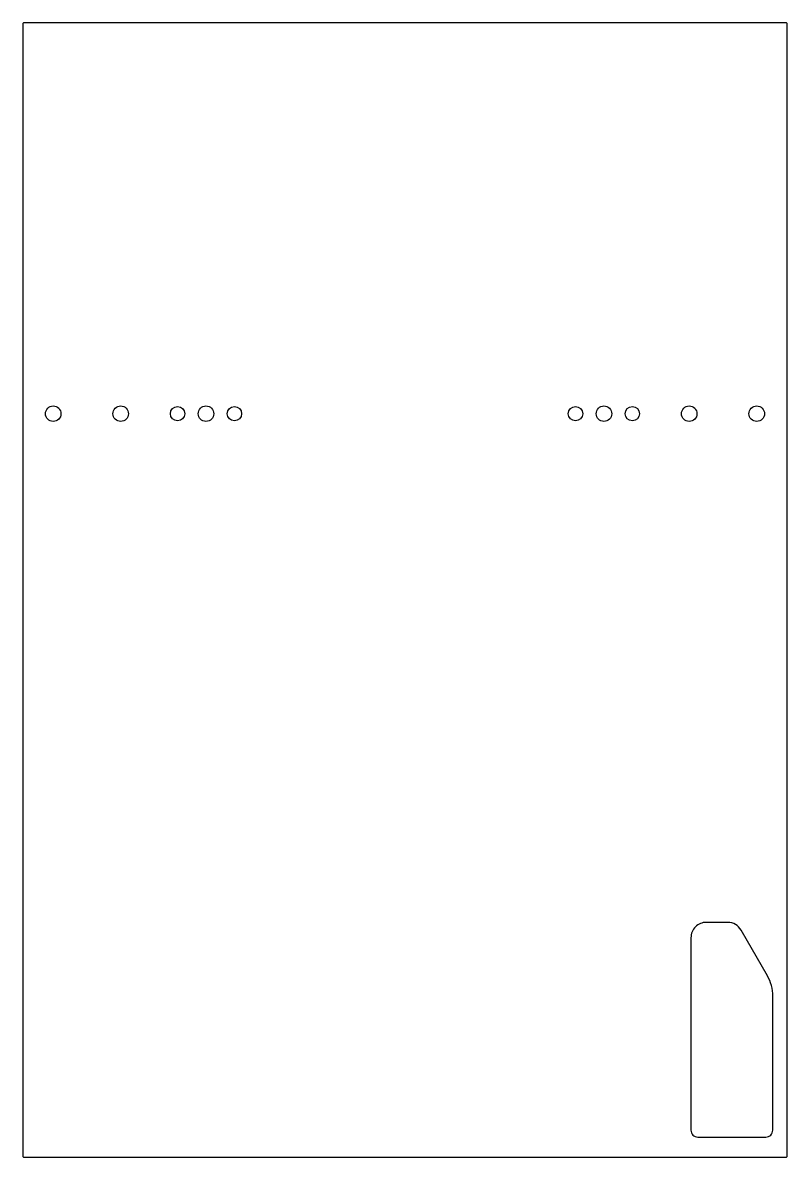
# Model space of a CAD drawing. Header units: millimetres. Extents: x 21 to 290, y -185 to 215.
import ezdxf

# ---------------------------------------------------------------- set-up
doc = ezdxf.new("R2010")
doc.units = ezdxf.units.MM
doc.layers.get('0').update_dxf_attribs({"linetype": 'CONTINUOUS'})

msp = doc.modelspace()

# ---------------------------------------------------------------- linework, layer by layer
for points in [[(21, -184.5), (289, -184.5, 0.414214), (289.5, -184), (289.5, 214, 0.414214), (289, 214.5), (21, 214.5, 0.414214), (20.5, 214), (20.5, -184, 0.414214)], [(257.99, -177.4), (281.99, -177.4, 0.414214), (284.39, -175), (284.39, -127.81, 0.13112), (282.48, -120.63), (273.25, -104.58, 0.26851), (268.57, -101.87), (260.99, -101.87, 0.414214), (255.59, -107.27), (255.59, -175, 0.414214)]]:
    msp.add_lwpolyline(points, format="xyb", close=True)
for centre, radius in [((31.24, 77), 2.73), ((54.99, 77), 2.73), ((74.99, 77), 2.53), ((84.99, 77), 2.73), ((94.99, 77), 2.53), ((214.99, 77), 2.53), ((224.99, 77), 2.73), ((234.99, 77), 2.53), ((254.99, 77), 2.73), ((278.74, 77), 2.73)]:
    msp.add_circle(centre, radius)

doc.saveas('drawing.dxf')
